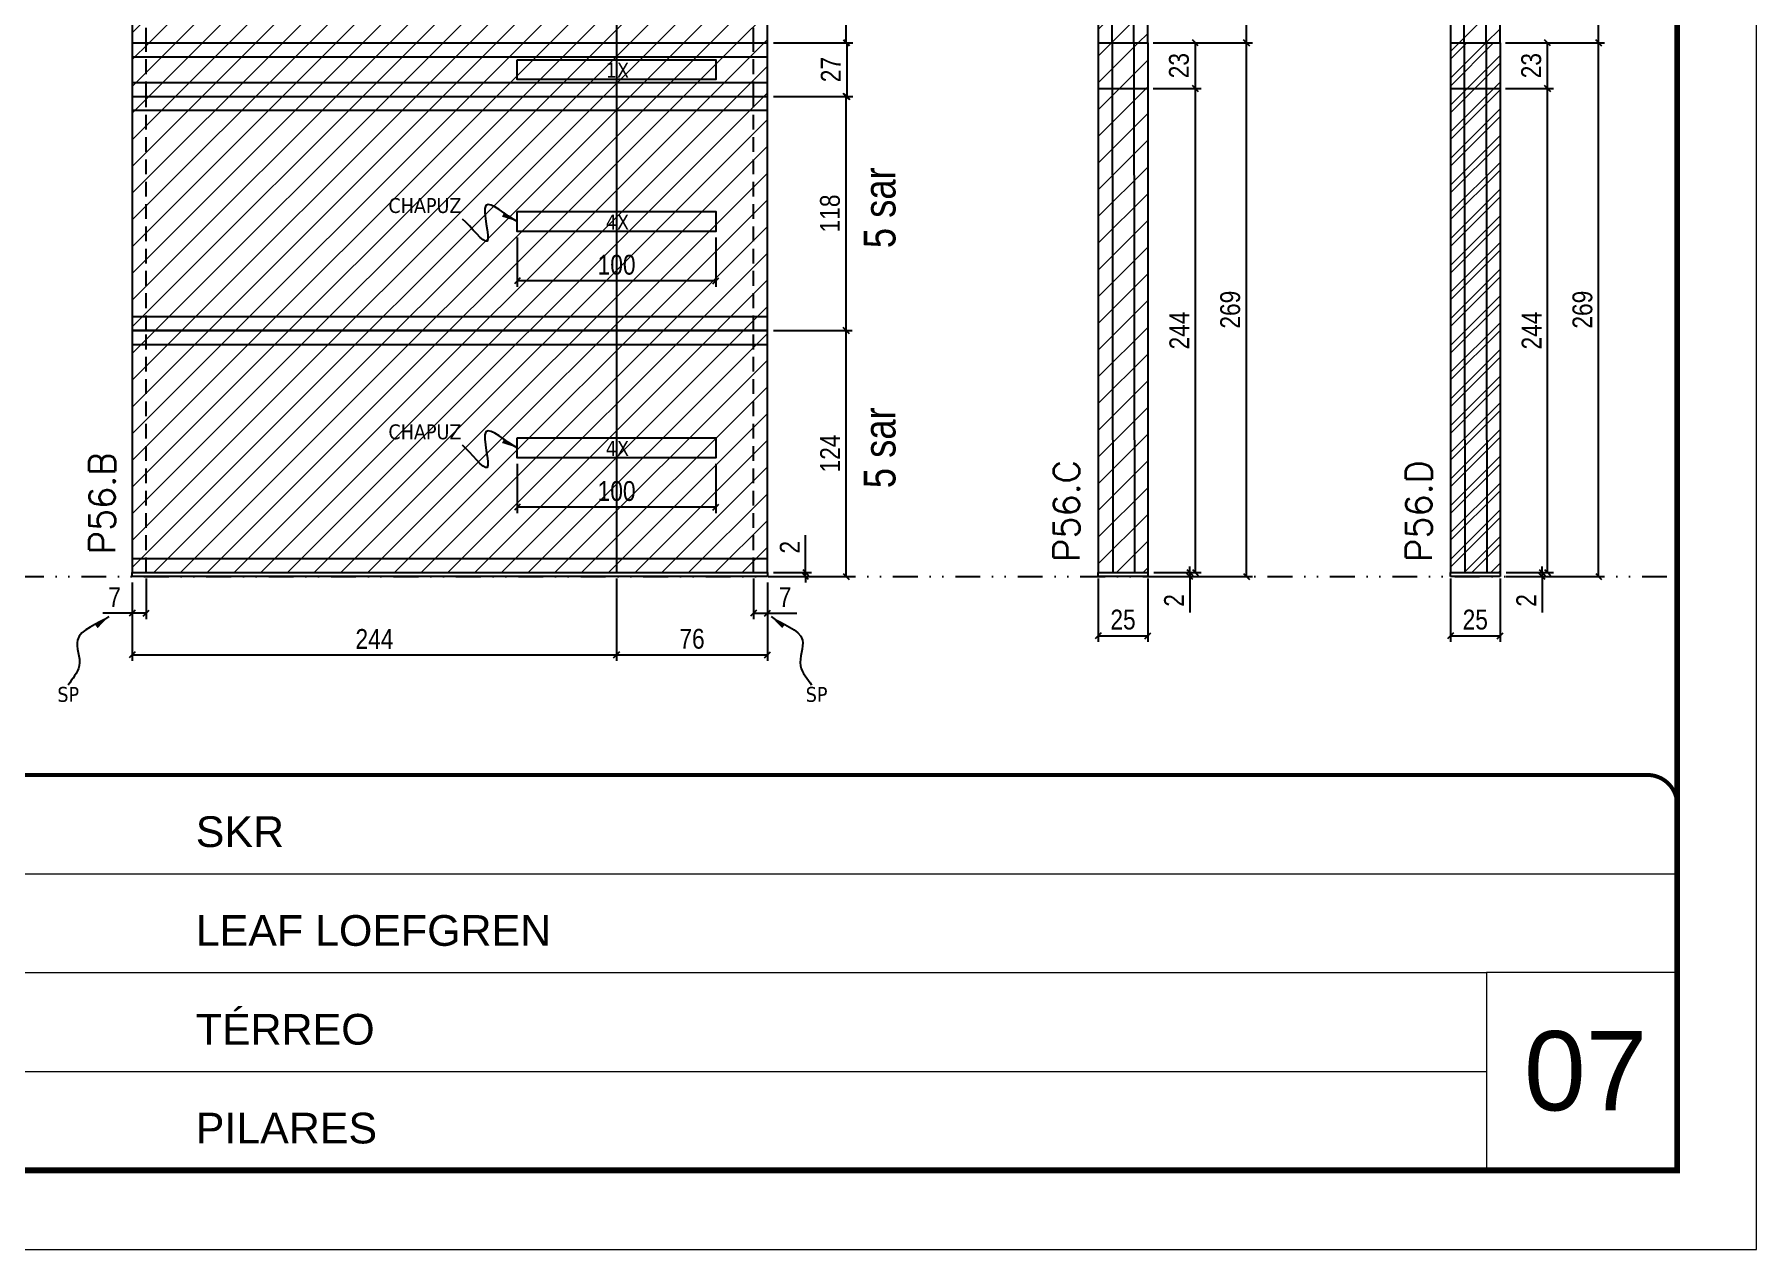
# Model space of a CAD drawing. Extents: x 14400 to 27878, y -21631 to 6985.
# Drawn here: x 18214 to 19082, y 4786 to 5399 of the extents above; entities that cross this region are included whole.
import ezdxf

# ---------------------------------------------------------------- set-up
doc = ezdxf.new("R2010")
doc.units = 0
for name, pattern in [('CONTINUO', [0]), ('DASHED', [0.75, 0.5, -0.25]), ('DIVIDE2', [0.625, 0.25, -0.125, 0, -0.125, 0, -0.125]), ('HIDDEN', [0.375, 0.25, -0.125])]:
    doc.linetypes.add(name, pattern=pattern)
for name, color, linetype, lineweight in [('CARIMBO', 255, 'Continuous', 9), ('Folhas', 255, 'Continuous', 9), ('Hachura', 251, 'Continuous', 9), ('SARRAFO DE PRESSAO', 251, 'DASHED', 9), ('Texto Seção', 7, 'Continuous', 15)]:
    doc.layers.add(name, color=color, linetype=linetype, lineweight=lineweight)
for name, color, linetype in [('COTA', 241, 'Continuous'), ('NOMENCLATURA', 7, 'Continuous'), ('Nível', 160, 'Continuous'), ('Painéis', 200, 'Continuous'), ('Romaneio', 10, 'Continuous'), ('SARR_2.2x10', 60, 'Continuous'), ('SARR_2.2x7', 40, 'Continuous'), ('Sarrafo de Pressão', 42, 'HIDDEN'), ('texto', 7, 'Continuous')]:
    doc.layers.add(name, color=color, linetype=linetype)
doc.styles.add('ARIAL', font='arial.ttf')
doc.styles.add('ARIAL_NARROW', font='ARIALN.TTF', dxfattribs={"height": 0.2})
doc.styles.add('COTA TECNICA', font='techl___.ttf', dxfattribs={"height": 10})
doc.styles.add('COTA TECNICA-50', font='techl___.ttf', dxfattribs={"height": 10})
doc.styles.add('REGUA-120', font='ROMANS.shx', dxfattribs={"height": 15})
doc.styles.get("Standard").update_dxf_attribs({"font": 'arial.ttf'})
doc.dimstyles.new('COTA PAINEL-50', dxfattribs={"dimtxt": 10, "dimasz": 3, "dimexe": 3, "dimexo": 3, "dimgap": 3, "dimtad": 1, "dimdec": 1, "dimzin": 12, "dimdsep": 46, "dimtxsty": 'COTA TECNICA-50', "dimblk1": 'OBLIQUE', "dimblk2": 'OBLIQUE', "dimsah": 1, "dimcen": 0.9, "dimclrd": 4, "dimclre": 4, "dimclrt": 240, "dimadec": 1, "dimazin": 3, "dimtfac": 1, "dimtdec": 1, "dimtmove": 0, "dimatfit": 3, "dimfxl": 1, "dimtolj": 1, "dimtzin": 12, "dimarcsym": 0})
doc.dimstyles.new('PAINEL', dxfattribs={"dimtxt": 10, "dimasz": 3, "dimexe": 3, "dimexo": 3, "dimgap": 3, "dimtad": 1, "dimdec": 1, "dimzin": 12, "dimdsep": 46, "dimtxsty": 'COTA TECNICA', "dimblk1": 'OBLIQUE', "dimblk2": 'OBLIQUE', "dimsah": 1, "dimcen": 0.9, "dimclrd": 4, "dimclre": 4, "dimclrt": 240, "dimadec": 1, "dimazin": 3, "dimtfac": 1, "dimtdec": 1, "dimtmove": 0, "dimatfit": 3, "dimfxl": 1, "dimtolj": 1, "dimtzin": 12, "dimarcsym": 0})
doc.dimstyles.get("Standard").update_dxf_attribs({"dimtxt": 0.18, "dimasz": 0.18, "dimexe": 0.18, "dimexo": 0.0625, "dimgap": 0.09, "dimtad": 0, "dimtih": 1, "dimtoh": 1, "dimdec": 4, "dimzin": 0, "dimdsep": 46, "dimtxsty": 'Standard', "dimcen": 0.09, "dimadec": 0, "dimazin": 0, "dimtfac": 1, "dimtdec": 4, "dimtofl": 0, "dimtmove": 0, "dimatfit": 3, "dimfxl": 1, "dimtolj": 1, "dimtzin": 0, "dimarcsym": 0})

# ---------------------------------------------------------------- blocks, each defined once
blk = doc.blocks.new('9999999999')
at = {"color": 30, "linetype": 'CONTINUO'}
for p, q in [((98564.56, 34379.64), (99583.98, 34379.64)), ((98564.56, 34329.83), (99487.98, 34329.83)), ((99583.98, 34329.83), (99487.98, 34329.83)), ((99487.98, 34329.83), (99487.98, 34230.21)), ((98564.56, 34280.02), (99487.98, 34280.02))]:
    blk.add_line(p, q, dxfattribs=at)
at = {"color": 30, "linetype": 'CONTINUO', "const_width": 2}
blk.add_lwpolyline([(99583.98, 34230.21), (99583.98, 34414.45, 0.414214), (99568.98, 34429.45), (98228.98, 34429.45, 0.414214), (98213.98, 34414.45), (98213.98, 34245.21, 0.414214), (98228.98, 34230.21), (99583.98, 34230.21)], format="xyb", dxfattribs=at)
at = {"layer": 'Folhas'}
blk.add_lwpolyline([(98138.98, 34190.21), (99623.98, 34190.21), (99623.98, 35240.21), (98138.98, 35240.21)], close=True, dxfattribs=at)
at = {"layer": 'Folhas', "color": 30, "const_width": 3}
blk.add_lwpolyline([(98213.98, 34230.21), (99583.98, 34230.21), (99583.98, 35200.21), (98213.98, 35200.21)], close=True, dxfattribs=at)
at = {"color": 7, "linetype": 'Continuous', "ltscale": 5, "style": 'ARIAL'}
for s, height, p in [('SKR', 15.483, (98837.68, 34393.13)), ('LEAF LOEFGREN', 15.4829, (98837.68, 34343.32)), ('TÉRREO', 15.483, (98837.68, 34293.51)), ('PILARES', 15.483, (98837.68, 34243.7))]:
    blk.add_text(s, height=height, dxfattribs=at).set_placement(p)
blk = doc.blocks.new('_Oblique')
at = {"color": 0, "linetype": 'ByBlock', "lineweight": -2}
blk.add_line((-0.5, -0.5), (0.5, 0.5), dxfattribs=at)
blk = doc.blocks.new('*D1819')
at = {"layer": 'COTA', "color": 4, "lineweight": -2, "transparency": 16777216}
for p, q in [((18750.3, 5124.44), (18750.3, 5092.54)), ((18775.3, 5124.44), (18775.3, 5092.54)), ((18750.3, 5095.54), (18775.3, 5095.54))]:
    blk.add_line(p, q, dxfattribs=at)
at = {"layer": 'Defpoints', "color": 0, "transparency": 16777216}
for p in [(18750.3, 5127.44), (18775.3, 5127.44), (18775.3, 5095.54)]:
    blk.add_point(p, dxfattribs=at)
at = {"layer": 'COTA', "color": 4, "lineweight": -2, "transparency": 16777216, "xscale": 3, "yscale": 3, "zscale": 3, "rotation": 180}
blk.add_blockref('_Oblique', (18750.3, 5095.54), dxfattribs=at)
at = {"layer": 'COTA', "color": 4, "lineweight": -2, "transparency": 16777216, "xscale": 3, "yscale": 3, "zscale": 3}
blk.add_blockref('_Oblique', (18775.3, 5095.54), dxfattribs=at)
at = {"layer": 'COTA', "color": 240, "transparency": 16777216, "insert": (18762.8, 5103.65), "char_height": 10, "attachment_point": 5, "style": 'COTA TECNICA'}
blk.add_mtext('\\A1;25', dxfattribs=at)
blk = doc.blocks.new('*D1820')
at = {"layer": 'COTA', "color": 4, "lineweight": -2, "transparency": 16777216}
for p, q in [((18778.3, 5127.44), (18799.49, 5127.44)), ((18796.49, 5127.44), (18796.49, 5130.44)), ((18796.49, 5127.44), (18796.49, 5125.44)), ((18778.3, 5125.44), (18799.49, 5125.44)), ((18796.49, 5125.44), (18796.49, 5107.32))]:
    blk.add_line(p, q, dxfattribs=at)
at = {"layer": 'Defpoints', "color": 0, "transparency": 16777216}
for p in [(18775.3, 5127.44), (18796.49, 5127.44), (18775.3, 5125.44)]:
    blk.add_point(p, dxfattribs=at)
at = {"layer": 'COTA', "color": 4, "lineweight": -2, "transparency": 16777216, "xscale": 3, "yscale": 3, "zscale": 3}
for p, rotation in [((18796.49, 5127.44), 270), ((18796.49, 5125.44), 90)]:
    blk.add_blockref('_Oblique', p, dxfattribs=dict(at, rotation=rotation))
at = {"layer": 'COTA', "color": 240, "transparency": 16777216, "insert": (18788.49, 5113.38), "char_height": 10, "attachment_point": 5, "rotation": 90, "style": 'COTA TECNICA-50'}
blk.add_mtext('\\A1;2', dxfattribs=at)
blk = doc.blocks.new('*D1821')
at = {"layer": 'COTA', "color": 4, "lineweight": -2, "transparency": 16777216}
for p, q in [((18777.98, 5394.44), (18827.96, 5394.44)), ((18824.96, 5125.44), (18824.96, 5394.44)), ((18778.3, 5125.44), (18827.96, 5125.44))]:
    blk.add_line(p, q, dxfattribs=at)
at = {"layer": 'Defpoints', "color": 0, "transparency": 16777216}
for p in [(18774.98, 5394.44), (18824.96, 5394.44), (18775.3, 5125.44)]:
    blk.add_point(p, dxfattribs=at)
at = {"layer": 'COTA', "color": 4, "lineweight": -2, "transparency": 16777216, "xscale": 3, "yscale": 3, "zscale": 3}
for p, rotation in [((18824.96, 5394.44), 90), ((18824.96, 5125.44), 270)]:
    blk.add_blockref('_Oblique', p, dxfattribs=dict(at, rotation=rotation))
at = {"layer": 'COTA', "color": 240, "transparency": 16777216, "insert": (18816.83, 5259.94), "char_height": 10, "attachment_point": 5, "rotation": 90, "style": 'COTA TECNICA-50'}
blk.add_mtext('\\A1;269', dxfattribs=at)
blk = doc.blocks.new('*D1822')
at = {"layer": 'COTA', "color": 4, "lineweight": -2, "transparency": 16777216}
for p, q in [((18777.98, 5371.44), (18802.24, 5371.44)), ((18799.24, 5127.44), (18799.24, 5371.44)), ((18778.3, 5127.44), (18802.24, 5127.44))]:
    blk.add_line(p, q, dxfattribs=at)
at = {"layer": 'Defpoints', "color": 0, "transparency": 16777216}
for p in [(18774.98, 5371.44), (18799.24, 5371.44), (18775.3, 5127.44)]:
    blk.add_point(p, dxfattribs=at)
at = {"layer": 'COTA', "color": 4, "lineweight": -2, "transparency": 16777216, "xscale": 3, "yscale": 3, "zscale": 3}
for p, rotation in [((18799.24, 5371.44), 90), ((18799.24, 5127.44), 270)]:
    blk.add_blockref('_Oblique', p, dxfattribs=dict(at, rotation=rotation))
at = {"layer": 'COTA', "color": 240, "transparency": 16777216, "insert": (18791.17, 5249.44), "char_height": 10, "attachment_point": 5, "rotation": 90, "style": 'COTA TECNICA'}
blk.add_mtext('\\A1;244', dxfattribs=at)
blk = doc.blocks.new('*D1823')
at = {"layer": 'COTA', "color": 4, "lineweight": -2, "transparency": 16777216}
for p, q in [((18777.98, 5394.44), (18802.24, 5394.44)), ((18799.24, 5371.44), (18799.24, 5394.44)), ((18777.98, 5371.44), (18802.24, 5371.44))]:
    blk.add_line(p, q, dxfattribs=at)
at = {"layer": 'Defpoints', "color": 0, "transparency": 16777216}
for p in [(18774.98, 5394.44), (18799.24, 5394.44), (18774.98, 5371.44)]:
    blk.add_point(p, dxfattribs=at)
at = {"layer": 'COTA', "color": 4, "lineweight": -2, "transparency": 16777216, "xscale": 3, "yscale": 3, "zscale": 3}
for p, rotation in [((18799.24, 5394.44), 90), ((18799.24, 5371.44), 270)]:
    blk.add_blockref('_Oblique', p, dxfattribs=dict(at, rotation=rotation))
at = {"layer": 'COTA', "color": 240, "transparency": 16777216, "insert": (18791.02, 5382.94), "char_height": 10, "attachment_point": 5, "rotation": 90, "style": 'COTA TECNICA'}
blk.add_mtext('\\A1;23', dxfattribs=at)
blk = doc.blocks.new('*D1824')
at = {"layer": 'COTA', "color": 4, "lineweight": -2, "transparency": 16777216}
for p, q in [((18263.67, 5122.44), (18263.67, 5103.93)), ((18270.67, 5124.44), (18270.67, 5103.93)), ((18263.67, 5106.93), (18248.93, 5106.93)), ((18270.67, 5106.93), (18263.67, 5106.93))]:
    blk.add_line(p, q, dxfattribs=at)
at = {"layer": 'Defpoints', "color": 0, "transparency": 16777216}
for p in [(18270.67, 5127.44), (18263.67, 5125.44), (18263.67, 5106.93)]:
    blk.add_point(p, dxfattribs=at)
at = {"layer": 'COTA', "color": 4, "lineweight": -2, "transparency": 16777216, "xscale": 3, "yscale": 3, "zscale": 3, "rotation": 180}
blk.add_blockref('_Oblique', (18263.67, 5106.93), dxfattribs=at)
at = {"layer": 'COTA', "color": 4, "lineweight": -2, "transparency": 16777216, "xscale": 3, "yscale": 3, "zscale": 3}
blk.add_blockref('_Oblique', (18270.67, 5106.93), dxfattribs=at)
at = {"layer": 'COTA', "color": 240, "transparency": 16777216, "insert": (18254.8, 5115), "char_height": 10, "attachment_point": 5, "style": 'COTA TECNICA-50'}
blk.add_mtext('\\A1;7', dxfattribs=at)
blk = doc.blocks.new('*D1825')
at = {"layer": 'COTA', "color": 4, "lineweight": -2, "transparency": 16777216}
for p, q in [((18576.67, 5124.44), (18576.67, 5103.93)), ((18583.67, 5122.44), (18583.67, 5103.93)), ((18576.67, 5106.93), (18583.67, 5106.93)), ((18583.67, 5106.93), (18598.4, 5106.93))]:
    blk.add_line(p, q, dxfattribs=at)
at = {"layer": 'Defpoints', "color": 0, "transparency": 16777216}
for p in [(18576.67, 5127.44), (18583.67, 5125.44), (18583.67, 5106.93)]:
    blk.add_point(p, dxfattribs=at)
at = {"layer": 'COTA', "color": 4, "lineweight": -2, "transparency": 16777216, "xscale": 3, "yscale": 3, "zscale": 3, "rotation": 180}
blk.add_blockref('_Oblique', (18576.67, 5106.93), dxfattribs=at)
at = {"layer": 'COTA', "color": 4, "lineweight": -2, "transparency": 16777216, "xscale": 3, "yscale": 3, "zscale": 3}
blk.add_blockref('_Oblique', (18583.67, 5106.93), dxfattribs=at)
at = {"layer": 'COTA', "color": 240, "transparency": 16777216, "insert": (18592.53, 5115), "char_height": 10, "attachment_point": 5, "style": 'COTA TECNICA-50'}
blk.add_mtext('\\A1;7', dxfattribs=at)
blk = doc.blocks.new('*D1826')
at = {"layer": 'Defpoints', "color": 0, "linetype": 'ByBlock', "transparency": 16777216}
for p in [(18583.67, 5249.44), (18623.31, 5249.44), (18583.67, 5125.44)]:
    blk.add_point(p, dxfattribs=at)
at = {"layer": 'Romaneio', "color": 4, "linetype": 'ByBlock', "lineweight": -2, "transparency": 16777216}
for p, q in [((18586.67, 5249.44), (18626.31, 5249.44)), ((18623.31, 5125.44), (18623.31, 5249.44)), ((18586.67, 5125.44), (18626.31, 5125.44))]:
    blk.add_line(p, q, dxfattribs=at)
at = {"layer": 'Romaneio', "color": 4, "linetype": 'ByBlock', "lineweight": -2, "transparency": 16777216, "xscale": 3, "yscale": 3, "zscale": 3}
for p, rotation in [((18623.31, 5249.44), 90), ((18623.31, 5125.44), 270)]:
    blk.add_blockref('_Oblique', p, dxfattribs=dict(at, rotation=rotation))
at = {"layer": 'Romaneio', "color": 240, "linetype": 'ByBlock', "transparency": 16777216, "insert": (18615.23, 5187.44), "char_height": 10, "attachment_point": 5, "rotation": 90, "style": 'COTA TECNICA'}
blk.add_mtext('\\A1;124', dxfattribs=at)
blk = doc.blocks.new('*D1827')
at = {"layer": 'Defpoints', "color": 0, "linetype": 'ByBlock', "transparency": 16777216}
for p in [(18583.67, 5249.44), (18623.31, 5249.44), (18583.67, 5125.44)]:
    blk.add_point(p, dxfattribs=at)
at = {"layer": 'Romaneio', "color": 4, "linetype": 'ByBlock', "lineweight": -2, "transparency": 16777216}
for p, q in [((18586.67, 5249.44), (18626.31, 5249.44)), ((18623.31, 5125.44), (18623.31, 5249.44)), ((18586.67, 5125.44), (18626.31, 5125.44))]:
    blk.add_line(p, q, dxfattribs=at)
at = {"layer": 'Romaneio', "color": 4, "linetype": 'ByBlock', "lineweight": -2, "transparency": 16777216, "xscale": 3, "yscale": 3, "zscale": 3}
for p, rotation in [((18623.31, 5249.44), 90), ((18623.31, 5125.44), 270)]:
    blk.add_blockref('_Oblique', p, dxfattribs=dict(at, rotation=rotation))
at = {"layer": 'Romaneio', "color": 240, "linetype": 'ByBlock', "transparency": 16777216, "insert": (18615.23, 5187.44), "char_height": 10, "attachment_point": 5, "rotation": 90, "style": 'COTA TECNICA'}
blk.add_mtext('\\A1;124', dxfattribs=at)
blk = doc.blocks.new('*D1828')
at = {"layer": 'COTA', "color": 4, "lineweight": -2, "transparency": 16777216}
for p, q in [((18586.67, 5367.44), (18626.31, 5367.44)), ((18623.31, 5249.44), (18623.31, 5367.44)), ((18586.67, 5249.44), (18626.31, 5249.44))]:
    blk.add_line(p, q, dxfattribs=at)
at = {"layer": 'Defpoints', "color": 0, "transparency": 16777216}
for p in [(18583.67, 5367.44), (18623.31, 5367.44), (18583.67, 5249.44)]:
    blk.add_point(p, dxfattribs=at)
at = {"layer": 'COTA', "color": 4, "lineweight": -2, "transparency": 16777216, "xscale": 3, "yscale": 3, "zscale": 3}
for p, rotation in [((18623.31, 5367.44), 90), ((18623.31, 5249.44), 270)]:
    blk.add_blockref('_Oblique', p, dxfattribs=dict(at, rotation=rotation))
at = {"layer": 'COTA', "color": 240, "transparency": 16777216, "insert": (18615.21, 5308.44), "char_height": 10, "attachment_point": 5, "rotation": 90, "style": 'COTA TECNICA-50'}
blk.add_mtext('\\A1;118', dxfattribs=at)
blk = doc.blocks.new('*D1829')
at = {"layer": 'COTA', "color": 4, "lineweight": -2, "transparency": 16777216}
for p, q in [((18602.92, 5127.44), (18602.92, 5146.24)), ((18586.67, 5127.44), (18605.92, 5127.44)), ((18602.92, 5125.44), (18602.92, 5127.44)), ((18586.67, 5125.44), (18605.92, 5125.44)), ((18602.92, 5125.44), (18602.92, 5122.44))]:
    blk.add_line(p, q, dxfattribs=at)
at = {"layer": 'Defpoints', "color": 0, "transparency": 16777216}
for p in [(18583.67, 5127.44), (18583.67, 5125.44), (18602.92, 5125.44)]:
    blk.add_point(p, dxfattribs=at)
at = {"layer": 'COTA', "color": 4, "lineweight": -2, "transparency": 16777216, "xscale": 3, "yscale": 3, "zscale": 3}
for p, rotation in [((18602.92, 5127.44), 270), ((18602.92, 5125.44), 90)]:
    blk.add_blockref('_Oblique', p, dxfattribs=dict(at, rotation=rotation))
at = {"layer": 'COTA', "color": 240, "transparency": 16777216, "insert": (18594.92, 5140.18), "char_height": 10, "attachment_point": 5, "rotation": 90, "style": 'COTA TECNICA-50'}
blk.add_mtext('\\A1;2', dxfattribs=at)
blk = doc.blocks.new('*D1830')
at = {"layer": 'COTA', "color": 4, "lineweight": -2, "transparency": 16777216}
for p, q in [((18263.67, 5122.44), (18263.67, 5082.88)), ((18507.67, 5124.44), (18507.67, 5082.88)), ((18263.67, 5085.88), (18507.67, 5085.88))]:
    blk.add_line(p, q, dxfattribs=at)
at = {"layer": 'Defpoints', "color": 0, "transparency": 16777216}
for p in [(18507.67, 5127.44), (18263.67, 5125.44), (18507.67, 5085.88)]:
    blk.add_point(p, dxfattribs=at)
at = {"layer": 'COTA', "color": 4, "lineweight": -2, "transparency": 16777216, "xscale": 3, "yscale": 3, "zscale": 3, "rotation": 180}
blk.add_blockref('_Oblique', (18263.67, 5085.88), dxfattribs=at)
at = {"layer": 'COTA', "color": 4, "lineweight": -2, "transparency": 16777216, "xscale": 3, "yscale": 3, "zscale": 3}
blk.add_blockref('_Oblique', (18507.67, 5085.88), dxfattribs=at)
at = {"layer": 'COTA', "color": 240, "transparency": 16777216, "insert": (18385.67, 5093.95), "char_height": 10, "attachment_point": 5, "style": 'COTA TECNICA-50'}
blk.add_mtext('\\A1;244', dxfattribs=at)
blk = doc.blocks.new('*D1831')
at = {"layer": 'COTA', "color": 4, "lineweight": -2, "transparency": 16777216}
for p, q in [((18507.67, 5124.44), (18507.67, 5082.88)), ((18583.67, 5122.44), (18583.67, 5082.88)), ((18507.67, 5085.88), (18583.67, 5085.88))]:
    blk.add_line(p, q, dxfattribs=at)
at = {"layer": 'Defpoints', "color": 0, "transparency": 16777216}
for p in [(18507.67, 5127.44), (18583.67, 5125.44), (18583.67, 5085.88)]:
    blk.add_point(p, dxfattribs=at)
at = {"layer": 'COTA', "color": 4, "lineweight": -2, "transparency": 16777216, "xscale": 3, "yscale": 3, "zscale": 3, "rotation": 180}
blk.add_blockref('_Oblique', (18507.67, 5085.88), dxfattribs=at)
at = {"layer": 'COTA', "color": 4, "lineweight": -2, "transparency": 16777216, "xscale": 3, "yscale": 3, "zscale": 3}
blk.add_blockref('_Oblique', (18583.67, 5085.88), dxfattribs=at)
at = {"layer": 'COTA', "color": 240, "transparency": 16777216, "insert": (18545.67, 5093.98), "char_height": 10, "attachment_point": 5, "style": 'COTA TECNICA-50'}
blk.add_mtext('\\A1;76', dxfattribs=at)
blk = doc.blocks.new('*D1799')
at = {"layer": 'COTA', "color": 4, "linetype": 'ByBlock', "lineweight": -2, "transparency": 16777216}
for p, q in [((18457.67, 5182.28), (18457.67, 5157.35)), ((18557.67, 5182.28), (18557.67, 5157.35)), ((18557.67, 5160.35), (18457.67, 5160.35))]:
    blk.add_line(p, q, dxfattribs=at)
at = {"layer": 'Defpoints', "color": 0, "linetype": 'ByBlock', "transparency": 16777216}
for p in [(18457.67, 5185.28), (18557.67, 5185.28), (18457.67, 5160.35)]:
    blk.add_point(p, dxfattribs=at)
at = {"layer": 'COTA', "color": 4, "linetype": 'ByBlock', "lineweight": -2, "transparency": 16777216, "xscale": 3, "yscale": 3, "zscale": 3, "rotation": 180}
blk.add_blockref('_Oblique', (18457.67, 5160.35), dxfattribs=at)
at = {"layer": 'COTA', "color": 4, "linetype": 'ByBlock', "lineweight": -2, "transparency": 16777216, "xscale": 3, "yscale": 3, "zscale": 3}
blk.add_blockref('_Oblique', (18557.67, 5160.35), dxfattribs=at)
at = {"layer": 'COTA', "color": 240, "linetype": 'ByBlock', "transparency": 16777216, "insert": (18507.67, 5168.45), "char_height": 10, "attachment_point": 5, "style": 'COTA TECNICA'}
blk.add_mtext('\\A1;100', dxfattribs=at)
blk = doc.blocks.new('*D1800')
at = {"layer": 'COTA', "color": 4, "linetype": 'ByBlock', "lineweight": -2, "transparency": 16777216}
for p, q in [((18457.67, 5296.36), (18457.67, 5271.43)), ((18557.67, 5296.36), (18557.67, 5271.43)), ((18557.67, 5274.43), (18457.67, 5274.43))]:
    blk.add_line(p, q, dxfattribs=at)
at = {"layer": 'Defpoints', "color": 0, "linetype": 'ByBlock', "transparency": 16777216}
for p in [(18457.67, 5299.36), (18557.67, 5299.36), (18457.67, 5274.43)]:
    blk.add_point(p, dxfattribs=at)
at = {"layer": 'COTA', "color": 4, "linetype": 'ByBlock', "lineweight": -2, "transparency": 16777216, "xscale": 3, "yscale": 3, "zscale": 3, "rotation": 180}
blk.add_blockref('_Oblique', (18457.67, 5274.43), dxfattribs=at)
at = {"layer": 'COTA', "color": 4, "linetype": 'ByBlock', "lineweight": -2, "transparency": 16777216, "xscale": 3, "yscale": 3, "zscale": 3}
blk.add_blockref('_Oblique', (18557.67, 5274.43), dxfattribs=at)
at = {"layer": 'COTA', "color": 240, "linetype": 'ByBlock', "transparency": 16777216, "insert": (18507.67, 5282.53), "char_height": 10, "attachment_point": 5, "style": 'COTA TECNICA'}
blk.add_mtext('\\A1;100', dxfattribs=at)
blk = doc.blocks.new('*D1801')
at = {"layer": 'COTA', "color": 4, "lineweight": -2, "transparency": 16777216}
for p, q in [((18586.67, 5394.44), (18626.63, 5394.44)), ((18623.63, 5394.44), (18623.63, 5367.44)), ((18586.67, 5367.44), (18626.63, 5367.44))]:
    blk.add_line(p, q, dxfattribs=at)
at = {"layer": 'Defpoints', "color": 0, "transparency": 16777216}
for p in [(18583.67, 5394.44), (18583.67, 5367.44), (18623.63, 5367.44)]:
    blk.add_point(p, dxfattribs=at)
at = {"layer": 'COTA', "color": 4, "lineweight": -2, "transparency": 16777216, "xscale": 3, "yscale": 3, "zscale": 3}
for p, rotation in [((18623.63, 5394.44), 90), ((18623.63, 5367.44), 270)]:
    blk.add_blockref('_Oblique', p, dxfattribs=dict(at, rotation=rotation))
at = {"layer": 'COTA', "color": 240, "transparency": 16777216, "insert": (18615.56, 5380.94), "char_height": 10, "attachment_point": 5, "rotation": 90, "style": 'COTA TECNICA'}
blk.add_mtext('\\A1;27', dxfattribs=at)
blk = doc.blocks.new('*D1802')
at = {"layer": 'COTA', "color": 4, "lineweight": -2, "transparency": 16777216}
for p, q in [((18586.67, 5512.44), (18626.31, 5512.44)), ((18623.31, 5394.44), (18623.31, 5512.44)), ((18586.67, 5394.44), (18626.31, 5394.44))]:
    blk.add_line(p, q, dxfattribs=at)
at = {"layer": 'Defpoints', "color": 0, "transparency": 16777216}
for p in [(18583.67, 5512.44), (18623.31, 5512.44), (18583.67, 5394.44)]:
    blk.add_point(p, dxfattribs=at)
at = {"layer": 'COTA', "color": 4, "lineweight": -2, "transparency": 16777216, "xscale": 3, "yscale": 3, "zscale": 3}
for p, rotation in [((18623.31, 5512.44), 90), ((18623.31, 5394.44), 270)]:
    blk.add_blockref('_Oblique', p, dxfattribs=dict(at, rotation=rotation))
at = {"layer": 'COTA', "color": 240, "transparency": 16777216, "insert": (18615.21, 5453.44), "char_height": 10, "attachment_point": 5, "rotation": 90, "style": 'COTA TECNICA'}
blk.add_mtext('\\A1;118', dxfattribs=at)
blk = doc.blocks.new('*D1808')
at = {"layer": 'COTA', "color": 4, "lineweight": -2, "transparency": 16777216}
for p, q in [((18927.76, 5124.44), (18927.76, 5092.54)), ((18952.76, 5124.44), (18952.76, 5092.54)), ((18927.76, 5095.54), (18952.76, 5095.54))]:
    blk.add_line(p, q, dxfattribs=at)
at = {"layer": 'Defpoints', "color": 0, "transparency": 16777216}
for p in [(18927.76, 5127.44), (18952.76, 5127.44), (18952.76, 5095.54)]:
    blk.add_point(p, dxfattribs=at)
at = {"layer": 'COTA', "color": 4, "lineweight": -2, "transparency": 16777216, "xscale": 3, "yscale": 3, "zscale": 3, "rotation": 180}
blk.add_blockref('_Oblique', (18927.76, 5095.54), dxfattribs=at)
at = {"layer": 'COTA', "color": 4, "lineweight": -2, "transparency": 16777216, "xscale": 3, "yscale": 3, "zscale": 3}
blk.add_blockref('_Oblique', (18952.76, 5095.54), dxfattribs=at)
at = {"layer": 'COTA', "color": 240, "transparency": 16777216, "insert": (18940.26, 5103.65), "char_height": 10, "attachment_point": 5, "style": 'COTA TECNICA'}
blk.add_mtext('\\A1;25', dxfattribs=at)
blk = doc.blocks.new('*D1809')
at = {"layer": 'COTA', "color": 4, "lineweight": -2, "transparency": 16777216}
for p, q in [((18955.76, 5127.44), (18976.95, 5127.44)), ((18973.95, 5127.44), (18973.95, 5130.44)), ((18973.95, 5127.44), (18973.95, 5125.44)), ((18955.76, 5125.44), (18976.95, 5125.44)), ((18973.95, 5125.44), (18973.95, 5107.32))]:
    blk.add_line(p, q, dxfattribs=at)
at = {"layer": 'Defpoints', "color": 0, "transparency": 16777216}
for p in [(18952.76, 5127.44), (18973.95, 5127.44), (18952.76, 5125.44)]:
    blk.add_point(p, dxfattribs=at)
at = {"layer": 'COTA', "color": 4, "lineweight": -2, "transparency": 16777216, "xscale": 3, "yscale": 3, "zscale": 3}
for p, rotation in [((18973.95, 5127.44), 270), ((18973.95, 5125.44), 90)]:
    blk.add_blockref('_Oblique', p, dxfattribs=dict(at, rotation=rotation))
at = {"layer": 'COTA', "color": 240, "transparency": 16777216, "insert": (18965.95, 5113.38), "char_height": 10, "attachment_point": 5, "rotation": 90, "style": 'COTA TECNICA-50'}
blk.add_mtext('\\A1;2', dxfattribs=at)
blk = doc.blocks.new('*D1832')
at = {"layer": 'COTA', "color": 4, "lineweight": -2, "transparency": 16777216}
for p, q in [((18955.44, 5394.44), (19005.42, 5394.44)), ((19002.42, 5125.44), (19002.42, 5394.44)), ((18955.76, 5125.44), (19005.42, 5125.44))]:
    blk.add_line(p, q, dxfattribs=at)
at = {"layer": 'Defpoints', "color": 0, "transparency": 16777216}
for p in [(18952.44, 5394.44), (19002.42, 5394.44), (18952.76, 5125.44)]:
    blk.add_point(p, dxfattribs=at)
at = {"layer": 'COTA', "color": 4, "lineweight": -2, "transparency": 16777216, "xscale": 3, "yscale": 3, "zscale": 3}
for p, rotation in [((19002.42, 5394.44), 90), ((19002.42, 5125.44), 270)]:
    blk.add_blockref('_Oblique', p, dxfattribs=dict(at, rotation=rotation))
at = {"layer": 'COTA', "color": 240, "transparency": 16777216, "insert": (18994.29, 5259.94), "char_height": 10, "attachment_point": 5, "rotation": 90, "style": 'COTA TECNICA-50'}
blk.add_mtext('\\A1;269', dxfattribs=at)
blk = doc.blocks.new('*D1833')
at = {"layer": 'COTA', "color": 4, "lineweight": -2, "transparency": 16777216}
for p, q in [((18955.44, 5371.44), (18979.7, 5371.44)), ((18976.7, 5127.44), (18976.7, 5371.44)), ((18955.76, 5127.44), (18979.7, 5127.44))]:
    blk.add_line(p, q, dxfattribs=at)
at = {"layer": 'Defpoints', "color": 0, "transparency": 16777216}
for p in [(18952.44, 5371.44), (18976.7, 5371.44), (18952.76, 5127.44)]:
    blk.add_point(p, dxfattribs=at)
at = {"layer": 'COTA', "color": 4, "lineweight": -2, "transparency": 16777216, "xscale": 3, "yscale": 3, "zscale": 3}
for p, rotation in [((18976.7, 5371.44), 90), ((18976.7, 5127.44), 270)]:
    blk.add_blockref('_Oblique', p, dxfattribs=dict(at, rotation=rotation))
at = {"layer": 'COTA', "color": 240, "transparency": 16777216, "insert": (18968.63, 5249.44), "char_height": 10, "attachment_point": 5, "rotation": 90, "style": 'COTA TECNICA'}
blk.add_mtext('\\A1;244', dxfattribs=at)
blk = doc.blocks.new('*D1834')
at = {"layer": 'COTA', "color": 4, "lineweight": -2, "transparency": 16777216}
for p, q in [((18955.44, 5394.44), (18979.7, 5394.44)), ((18976.7, 5371.44), (18976.7, 5394.44)), ((18955.44, 5371.44), (18979.7, 5371.44))]:
    blk.add_line(p, q, dxfattribs=at)
at = {"layer": 'Defpoints', "color": 0, "transparency": 16777216}
for p in [(18952.44, 5394.44), (18976.7, 5394.44), (18952.44, 5371.44)]:
    blk.add_point(p, dxfattribs=at)
at = {"layer": 'COTA', "color": 4, "lineweight": -2, "transparency": 16777216, "xscale": 3, "yscale": 3, "zscale": 3}
for p, rotation in [((18976.7, 5394.44), 90), ((18976.7, 5371.44), 270)]:
    blk.add_blockref('_Oblique', p, dxfattribs=dict(at, rotation=rotation))
at = {"layer": 'COTA', "color": 240, "transparency": 16777216, "insert": (18968.48, 5382.94), "char_height": 10, "attachment_point": 5, "rotation": 90, "style": 'COTA TECNICA'}
blk.add_mtext('\\A1;23', dxfattribs=at)
blk = doc.blocks.new('*D1836')
at = {"layer": 'COTA', "color": 4, "lineweight": -2, "transparency": 16777216}
for p, q in [((18955.76, 5512.42), (19005.42, 5512.42)), ((19002.42, 5394.42), (19002.42, 5512.42)), ((18955.76, 5394.42), (19005.42, 5394.42))]:
    blk.add_line(p, q, dxfattribs=at)
at = {"layer": 'Defpoints', "color": 0, "transparency": 16777216}
for p in [(18952.76, 5512.42), (19002.42, 5512.42), (18952.76, 5394.42)]:
    blk.add_point(p, dxfattribs=at)
at = {"layer": 'COTA', "color": 4, "lineweight": -2, "transparency": 16777216, "xscale": 3, "yscale": 3, "zscale": 3}
for p, rotation in [((19002.42, 5512.42), 90), ((19002.42, 5394.42), 270)]:
    blk.add_blockref('_Oblique', p, dxfattribs=dict(at, rotation=rotation))
at = {"layer": 'COTA', "color": 240, "transparency": 16777216, "insert": (18994.33, 5453.42), "char_height": 10, "attachment_point": 5, "rotation": 90, "style": 'COTA TECNICA'}
blk.add_mtext('\\A1;118', dxfattribs=at)
blk = doc.blocks.new('*D2071')
at = {"layer": 'COTA', "color": 4, "lineweight": -2, "transparency": 16777216}
for p, q in [((18778.3, 5512.42), (18827.96, 5512.42)), ((18824.96, 5394.42), (18824.96, 5512.42)), ((18778.3, 5394.42), (18827.96, 5394.42))]:
    blk.add_line(p, q, dxfattribs=at)
at = {"layer": 'Defpoints', "color": 0, "transparency": 16777216}
for p in [(18775.3, 5512.42), (18824.96, 5512.42), (18775.3, 5394.42)]:
    blk.add_point(p, dxfattribs=at)
at = {"layer": 'COTA', "color": 4, "lineweight": -2, "transparency": 16777216, "xscale": 3, "yscale": 3, "zscale": 3}
for p, rotation in [((18824.96, 5512.42), 90), ((18824.96, 5394.42), 270)]:
    blk.add_blockref('_Oblique', p, dxfattribs=dict(at, rotation=rotation))
at = {"layer": 'COTA', "color": 240, "transparency": 16777216, "insert": (18816.87, 5453.42), "char_height": 10, "attachment_point": 5, "rotation": 90, "style": 'COTA TECNICA'}
blk.add_mtext('\\A1;118', dxfattribs=at)

msp = doc.modelspace()

# ---------------------------------------------------------------- hatches: boundary and pattern name
at = {"layer": 'Hachura', "linetype": 'ByBlock'}
h = msp.add_hatch(dxfattribs=at)
h.set_pattern_fill('ANSI31', color=256, scale=3)
h.paths.add_polyline_path([(18020.94, 5576.44), (17776.94, 5576.44), (17776.94, 5464.44), (18020.94, 5464.44)])
h.paths.add_polyline_path([(18096.94, 5576.44), (18020.94, 5576.44), (18020.94, 5464.44), (18096.94, 5464.44)])
h.paths.add_polyline_path([(18096.94, 5464.44), (18020.94, 5464.44), (18020.94, 5342.44), (18096.94, 5342.44)])
h.paths.add_polyline_path([(18020.94, 5464.44), (17776.94, 5464.44), (17776.94, 5342.44), (18020.94, 5342.44)])
h.paths.add_polyline_path([(18507.64, 5512.44), (18263.67, 5512.44), (18263.67, 5394.44), (18507.65, 5394.44)])
h.paths.add_polyline_path([(18583.67, 5512.44), (18507.64, 5512.44), (18507.65, 5394.44), (18583.67, 5394.44)])
h.paths.add_polyline_path([(18775.3, 5512.42), (18750.3, 5512.42), (18750.3, 5394.42), (18775.3, 5394.42)])
h.paths.add_polyline_path([(18952.76, 5512.42), (18927.76, 5512.42), (18927.76, 5394.42), (18952.76, 5394.42)])
h = msp.add_hatch(dxfattribs=at)
h.set_pattern_fill('ANSI31', color=256, scale=3)
h.paths.add_polyline_path([(18020.94, 5342.44), (17776.94, 5342.44), (17776.94, 5249.44), (18020.94, 5249.44)])
h.paths.add_polyline_path([(18096.94, 5342.44), (18020.94, 5342.44), (18020.94, 5249.44), (18096.94, 5249.44)])
h.paths.add_polyline_path([(18096.94, 5249.44), (18020.94, 5249.44), (18020.94, 5127.44), (18096.94, 5127.44)])
h.paths.add_polyline_path([(18020.94, 5249.44), (17776.94, 5249.44), (17776.94, 5127.44), (18020.94, 5127.44)])
h.paths.add_polyline_path([(18507.65, 5367.44), (18263.67, 5367.44), (18263.67, 5249.44), (18507.66, 5249.44)])
h.paths.add_polyline_path([(18507.65, 5394.44), (18263.67, 5394.44), (18263.67, 5367.44), (18507.65, 5367.44)])
h.paths.add_polyline_path([(18583.67, 5394.44), (18507.65, 5394.44), (18507.65, 5367.44), (18583.67, 5367.44)])
h.paths.add_polyline_path([(18583.67, 5367.44), (18507.65, 5367.44), (18507.66, 5249.44), (18583.67, 5249.44)])
h.paths.add_polyline_path([(18583.67, 5249.44), (18507.66, 5249.44), (18507.67, 5127.44), (18583.67, 5127.44)])
h.paths.add_polyline_path([(18507.66, 5249.44), (18263.67, 5249.44), (18263.67, 5127.44), (18507.67, 5127.44)])
h.paths.add_polyline_path([(18775.3, 5371.44), (18750.3, 5371.44), (18750.3, 5127.44), (18775.3, 5127.44)])
h.paths.add_polyline_path([(18775.3, 5394.42), (18750.3, 5394.42), (18750.3, 5371.44), (18775.3, 5371.44)])
h.paths.add_polyline_path([(18952.76, 5394.42), (18927.76, 5394.42), (18927.76, 5371.44), (18952.76, 5371.44)])
h.paths.add_polyline_path([(18952.76, 5371.44), (18927.76, 5371.44), (18927.76, 5127.44), (18952.76, 5127.44)])
h = msp.add_hatch(dxfattribs=at)
h.set_pattern_fill('ANSI31', color=256, scale=3)
h.paths.add_polyline_path([(18750.3, 5394.42), (18750.3, 5371.44), (18775.3, 5371.44), (18775.3, 5394.42)])
h.paths.add_polyline_path([(18775.3, 5371.44), (18750.3, 5371.44), (18750.3, 5127.44), (18775.3, 5127.44)])
h = msp.add_hatch(dxfattribs=at)
h.set_pattern_fill('ANSI31', color=256, scale=3)
h.set_pattern_definition([(45, (71.2395, 0), (-6.735192, 6.735192), [])])
h.paths.add_polyline_path([(18927.76, 5394.42), (18927.76, 5371.44), (18952.76, 5371.44), (18952.76, 5394.42)])
h.paths.add_polyline_path([(18952.76, 5127.44), (18927.76, 5127.44), (18927.76, 5371.44), (18952.76, 5371.44)])

# ---------------------------------------------------------------- linework, layer by layer
at = {"layer": 'Nível', "color": 4, "linetype": 'DIVIDE2', "ltscale": 50}
msp.add_line((17671.97, 5125.44), (19041.97, 5125.44), dxfattribs=at)
at = {"layer": 'Painéis'}
for p, q in [((18263.67, 5512.44), (18263.67, 5249.44)), ((18507.64, 5512.44), (18507.67, 5127.44)), ((18583.67, 5249.44), (18583.67, 5512.44)), ((18263.67, 5394.44), (18583.67, 5394.44)), ((18750.3, 5394.42), (18750.3, 5127.44)), ((18775.3, 5394.42), (18775.3, 5127.44)), ((18927.76, 5394.42), (18927.76, 5127.44)), ((18952.76, 5394.42), (18952.76, 5127.44)), ((18749.98, 5371.44), (18774.98, 5371.44)), ((18927.44, 5371.44), (18952.44, 5371.44)), ((18263.67, 5367.44), (18583.67, 5367.44)), ((18263.67, 5249.44), (18583.67, 5249.44)), ((18750.3, 5127.44), (18775.3, 5127.44)), ((18750.3, 5127.44), (18775.3, 5127.44)), ((18750.3, 5125.44), (18750.3, 5127.44)), ((18775.3, 5127.44), (18775.3, 5125.44)), ((18927.76, 5127.44), (18952.76, 5127.44)), ((18927.76, 5127.44), (18952.76, 5127.44)), ((18927.76, 5125.44), (18927.76, 5127.44)), ((18952.76, 5127.44), (18952.76, 5125.44)), ((18775.3, 5125.44), (18750.3, 5125.44)), ((18952.76, 5125.44), (18927.76, 5125.44))]:
    msp.add_line(p, q, dxfattribs=at)
for points in [[(18750.3, 5394.42), (18775.3, 5394.42), (18775.3, 5512.42), (18750.3, 5512.42)], [(18927.76, 5394.42), (18952.76, 5394.42), (18952.76, 5512.42), (18927.76, 5512.42)], [(18583.67, 5249.44), (18263.67, 5249.44), (18263.67, 5127.44), (18583.67, 5127.44)], [(18583.67, 5125.44), (18263.67, 5125.44), (18263.67, 5127.44), (18583.67, 5127.44)]]:
    msp.add_lwpolyline(points, close=True, dxfattribs=at)
at = {"layer": 'SARR_2.2x10'}
for points in [[(18457.67, 5385.94), (18557.67, 5385.94), (18557.67, 5375.94), (18457.67, 5375.94)], [(18457.67, 5309.36), (18557.67, 5309.36), (18557.67, 5299.36), (18457.67, 5299.36)], [(18457.67, 5195.28), (18557.67, 5195.28), (18557.67, 5185.28), (18457.67, 5185.28)]]:
    msp.add_lwpolyline(points, close=True, dxfattribs=at)
at = {"layer": 'SARR_2.2x7'}
for p, q in [((18757.28, 5394.44), (18757.28, 5512.42)), ((18768.32, 5394.44), (18768.32, 5512.42)), ((18934.74, 5394.44), (18934.74, 5512.42)), ((18945.74, 5394.44), (18945.74, 5512.42)), ((18757.28, 5394.44), (18757.6, 5127.44)), ((18768.28, 5394.44), (18768.6, 5127.44)), ((18934.74, 5394.44), (18935.06, 5127.44)), ((18945.74, 5394.44), (18946.06, 5127.44)), ((18263.67, 5387.44), (18507.65, 5387.44)), ((18507.65, 5387.44), (18583.67, 5387.44)), ((18263.67, 5374.44), (18507.67, 5374.44)), ((18507.67, 5374.44), (18583.67, 5374.44)), ((18263.67, 5360.44), (18507.67, 5360.44)), ((18507.67, 5360.44), (18583.67, 5360.44)), ((18263.67, 5256.44), (18507.67, 5256.44)), ((18507.67, 5256.44), (18583.67, 5256.44)), ((18263.67, 5242.44), (18507.67, 5242.44)), ((18507.67, 5242.44), (18583.67, 5242.44)), ((18263.67, 5134.44), (18507.67, 5134.44)), ((18507.67, 5134.44), (18583.67, 5134.44))]:
    msp.add_line(p, q, dxfattribs=at)
at = {"layer": 'Sarrafo de Pressão', "ltscale": 30}
for p, q in [((18270.67, 5394.44), (18270.67, 5512.44)), ((18576.67, 5394.44), (18576.67, 5512.44)), ((18270.67, 5367.44), (18270.67, 5394.44)), ((18576.67, 5367.44), (18576.67, 5394.44)), ((18270.67, 5249.44), (18270.67, 5367.44)), ((18576.67, 5249.44), (18576.67, 5367.44)), ((18270.67, 5127.44), (18270.67, 5249.44)), ((18576.67, 5127.44), (18576.67, 5249.44))]:
    msp.add_line(p, q, dxfattribs=at)

# ---------------------------------------------------------------- block references
at = {"layer": 'SARRAFO DE PRESSAO', "color": 6, "linetype": 'ByBlock'}
msp.add_blockref('9999999999', (-80542.01, -29404.05), dxfattribs=at)

# ---------------------------------------------------------------- texts
at = {"layer": 'CARIMBO', "style": 'ARIAL'}
msp.add_text('07', height=40, dxfattribs=at).set_placement((18964.83, 4856.3))
at = {"layer": 'NOMENCLATURA', "style": 'ARIAL_NARROW'}
for p in [(18648.18, 5290.95), (18648.18, 5169.95)]:
    msp.add_text('5 sar', height=16, rotation=90, dxfattribs=at).set_placement(p)
at = {"layer": 'texto', "color": 0, "char_height": 7.5, "attachment_point": 5}
for s, insert in [('{\\fTahoma|b0|i0|c0|p34;\\C4;1X}', (18508.06, 5380.65)), ('{\\fTahoma|b0|i0|c0|p34;\\C4;CHAPUZ}', (18411.12, 5312.37)), ('{\\fTahoma|b0|i0|c0|p34;\\C4;4X}', (18508.06, 5304.07)), ('{\\fTahoma|b0|i0|c0|p34;\\C4;CHAPUZ}', (18411.12, 5198.29)), ('{\\fTahoma|b0|i0|c0|p34;\\C4;4X}', (18508.06, 5189.99)), ('{\\fTahoma|b0|i0|c0|p34;\\C4;SP}', (18231.42, 5065.94)), ('{\\fTahoma|b0|i0|c0|p34;\\C4;SP}', (18608.44, 5065.94))]:
    msp.add_mtext(s, dxfattribs=dict(at, insert=insert))
at = {"layer": 'Texto Seção', "char_height": 13, "attachment_point": 7, "rotation": 90, "style": 'REGUA-120'}
for s, insert, width in [('P56.B', (18255.05, 5136.69), 285.3299), ('P56.C', (18740.85, 5132.85), 370.6998), ('P56.D', (18918.31, 5132.85), 370.6998)]:
    msp.add_mtext(s, dxfattribs=dict(at, insert=insert, width=width))

# ---------------------------------------------------------------- dimensions: what is measured, and where the dimension line sits
at = {"layer": 'COTA'}
for base, p1, p2, angle, dimstyle, picture, middle in [((18623.31, 5512.44), (18583.67, 5394.44), (18583.67, 5512.44), 90, 'PAINEL', '*D1802', (18615.21, 5453.44)), ((18824.96, 5512.42), (18775.3, 5394.42), (18775.3, 5512.42), 90, 'PAINEL', '*D2071', (18816.87, 5453.42)), ((19002.42, 5512.42), (18952.76, 5394.42), (18952.76, 5512.42), 90, 'PAINEL', '*D1836', (18994.33, 5453.42)), ((18623.63, 5367.44), (18583.67, 5394.44), (18583.67, 5367.44), 90, 'PAINEL', '*D1801', (18615.56, 5380.94)), ((18824.96, 5394.44), (18775.3, 5125.44), (18774.98, 5394.44), 90, 'COTA PAINEL-50', '*D1821', (18816.83, 5259.94)), ((18799.24, 5394.44), (18774.98, 5371.44), (18774.98, 5394.44), 90, 'PAINEL', '*D1823', (18791.02, 5382.94)), ((19002.42, 5394.44), (18952.76, 5125.44), (18952.44, 5394.44), 90, 'COTA PAINEL-50', '*D1832', (18994.29, 5259.94)), ((18976.7, 5394.44), (18952.44, 5371.44), (18952.44, 5394.44), 90, 'PAINEL', '*D1834', (18968.48, 5382.94)), ((18799.24, 5371.44), (18775.3, 5127.44), (18774.98, 5371.44), 90, 'PAINEL', '*D1822', (18791.17, 5249.44)), ((18976.7, 5371.44), (18952.76, 5127.44), (18952.44, 5371.44), 90, 'PAINEL', '*D1833', (18968.63, 5249.44)), ((18623.31, 5367.44), (18583.67, 5249.44), (18583.67, 5367.44), 90, 'COTA PAINEL-50', '*D1828', (18615.21, 5308.44)), ((18263.67, 5106.93), (18270.67, 5127.44), (18263.67, 5125.44), 180, 'COTA PAINEL-50', '*D1824', (18254.8, 5115))]:
    dim = msp.add_linear_dim(base=base, p1=p1, p2=p2, angle=angle, dimstyle=dimstyle, dxfattribs=at)
    dim.commit()
    dim.dimension.update_dxf_attribs({"geometry": picture, "text_midpoint": middle})
at = {"layer": 'COTA', "linetype": 'ByBlock'}
for base, p1, p2, picture, middle in [((18457.67, 5274.43), (18557.67, 5299.36), (18457.67, 5299.36), '*D1800', (18507.67, 5282.53)), ((18457.67, 5160.35), (18557.67, 5185.28), (18457.67, 5185.28), '*D1799', (18507.67, 5168.45))]:
    dim = msp.add_linear_dim(base=base, p1=p1, p2=p2, dimstyle='PAINEL', dxfattribs=at)
    dim.commit()
    dim.dimension.update_dxf_attribs({"geometry": picture, "text_midpoint": middle})
at = {"layer": 'COTA'}
for base, p1, p2, picture, middle in [((18602.92, 5125.44), (18583.67, 5127.44), (18583.67, 5125.44), '*D1829', (18602.92, 5140.18)), ((18796.49, 5127.44), (18775.3, 5125.44), (18775.3, 5127.44), '*D1820', (18796.49, 5113.38)), ((18973.95, 5127.44), (18952.76, 5125.44), (18952.76, 5127.44), '*D1809', (18973.95, 5113.38))]:
    dim = msp.add_linear_dim(base=base, p1=p1, p2=p2, angle=90, dimstyle='COTA PAINEL-50', dxfattribs=at)
    dim.commit()
    dim.dimension.update_dxf_attribs({"geometry": picture, "text_midpoint": middle, "dimtype": 160})
for base, p1, p2, picture, middle in [((18507.67, 5085.88), (18263.67, 5125.44), (18507.67, 5127.44), '*D1830', (18385.67, 5093.95)), ((18583.67, 5085.88), (18507.67, 5127.44), (18583.67, 5125.44), '*D1831', (18545.67, 5093.98)), ((18583.67, 5106.93), (18576.67, 5127.44), (18583.67, 5125.44), '*D1825', (18592.53, 5115))]:
    dim = msp.add_linear_dim(base=base, p1=p1, p2=p2, dimstyle='COTA PAINEL-50', dxfattribs=at)
    dim.commit()
    dim.dimension.update_dxf_attribs({"geometry": picture, "text_midpoint": middle})
for base, p1, p2, picture, middle in [((18775.3, 5095.54), (18750.3, 5127.44), (18775.3, 5127.44), '*D1819', (18762.8, 5103.65)), ((18952.76, 5095.54), (18927.76, 5127.44), (18952.76, 5127.44), '*D1808', (18940.26, 5103.65))]:
    dim = msp.add_linear_dim(base=base, p1=p1, p2=p2, dimstyle='PAINEL', override={"dimarcsym": 2}, dxfattribs=at)
    dim.commit()
    dim.dimension.update_dxf_attribs({"geometry": picture, "text_midpoint": middle})
at = {"layer": 'Romaneio', "linetype": 'ByBlock'}
for picture in ['*D1826', '*D1827']:
    dim = msp.add_aligned_dim(p1=(18583.67, 5125.44), p2=(18583.67, 5249.44), distance=-39.64, dimstyle='PAINEL', dxfattribs=at)
    dim.commit()
    dim.dimension.update_dxf_attribs({"geometry": picture, "text_midpoint": (18615.23, 5187.44)})

# ---------------------------------------------------------------- leaders
at = {"layer": 'COTA', "path_type": 1}
for points in [[(18457.67, 5304.36), (18441.88, 5312.37), (18442.47, 5294.5), (18430.03, 5305.64)], [(18457.67, 5190.28), (18441.88, 5198.29), (18442.47, 5180.42), (18430.03, 5191.57)], [(18251.84, 5105.25), (18236.05, 5093.42), (18236.98, 5080.41), (18231.42, 5070.63)], [(18585.49, 5105.25), (18601.28, 5093.42), (18600.35, 5080.41), (18605.91, 5070.63)]]:
    msp.add_leader(points, dimstyle='Standard', override={"dimasz": 8}, dxfattribs=at)

doc.saveas('drawing.dxf')
